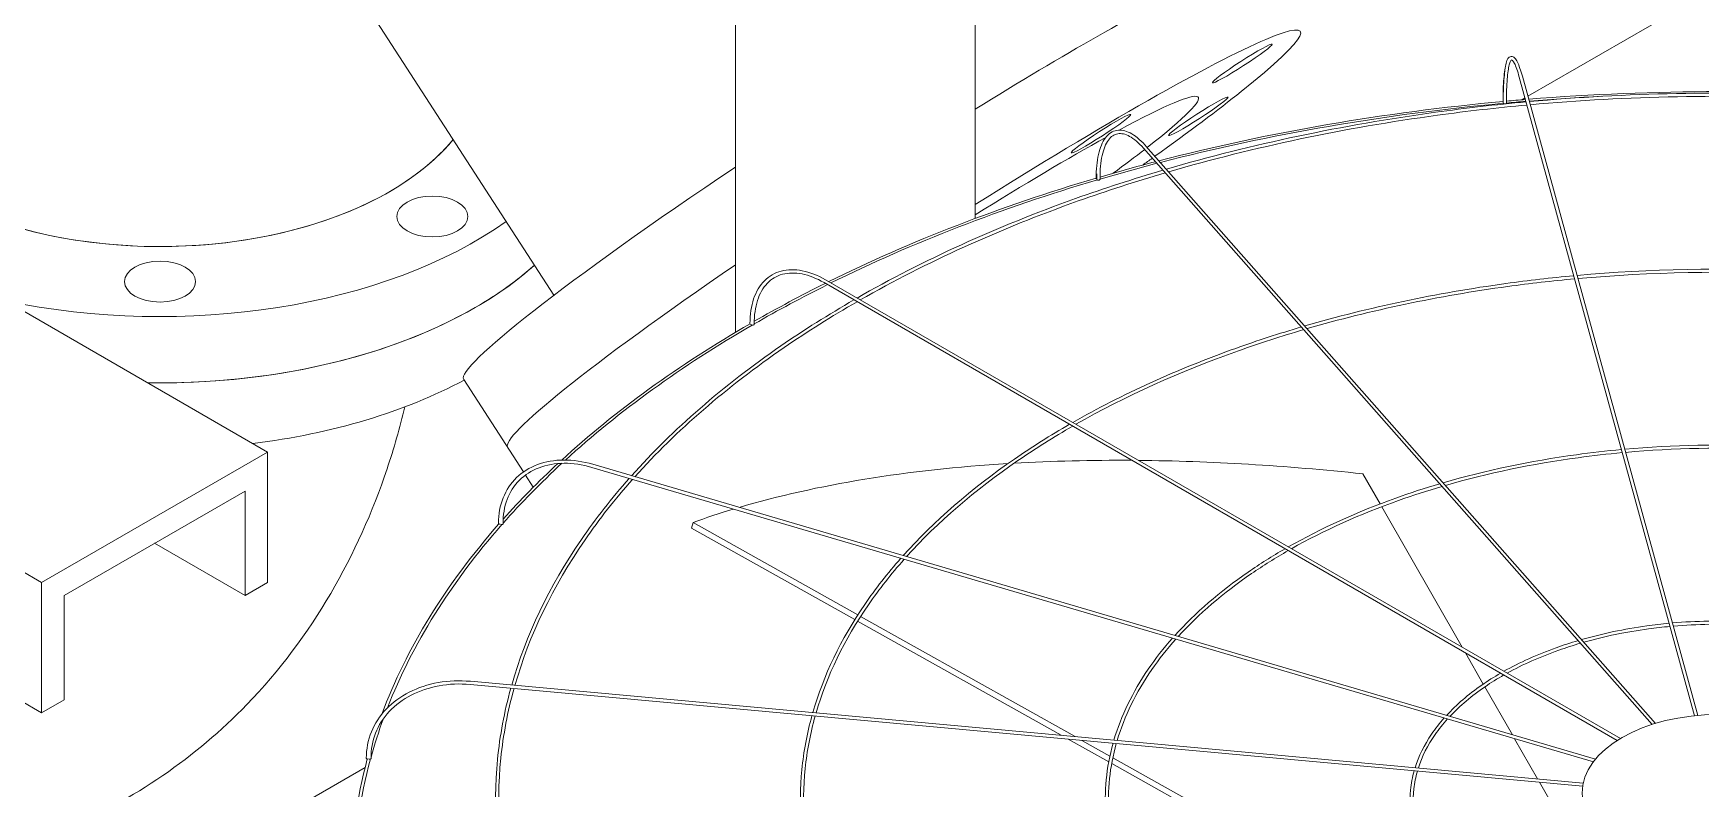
# Model space of a CAD drawing. Header units: millimetres. Extents: x -312439 to 477422, y -331570 to 212570.
# Drawn here: x 357532 to 358810, y 104326 to 104905 of the extents above; entities that cross this region are included whole.
import ezdxf

# ---------------------------------------------------------------- set-up
doc = ezdxf.new("R2010")
doc.units = ezdxf.units.MM

msp = doc.modelspace()

# ---------------------------------------------------------------- linework, layer by layer
at = {"color": 3, "linetype": 'Continuous', "lineweight": 0, "extrusion": (-1.11022e-16, 0.816497, 0.57735)}
for p, q in [((359805.795, 105507.93), (358677.724, 104856.638)), ((358805.473, 104381.701), (358671.118, 104871.459)), ((358807.948, 104381.939), (358673.48, 104872.107)), ((358675.531, 104855.372), (358673.083, 104853.959)), ((358773.072, 104375.041), (358383.122, 104816.898)), ((358384.959, 104818.519), (358775.636, 104375.837)), ((358746.273, 104362.732), (358138.221, 104713.791)), ((358748.638, 104364.195), (358139.446, 104715.912)), ((358727.96, 104346.29), (357960.335, 104572.106)), ((358729.596, 104348.362), (357961.026, 104574.456)), ((358564.419, 104544.11), (358551.208, 104567.171)), ((358627.384, 104434.201), (358565.651, 104541.959)), ((358036.586, 104525.555), (358037.821, 104529.842)), ((358161.819, 104455.363), (358036.586, 104525.555)), ((358037.821, 104529.842), (358164.145, 104459.039)), ((358320.09, 104366.655), (358163.958, 104454.165)), ((358166.286, 104457.839), (358330.706, 104365.684)), ((358643.547, 104405.987), (358629.805, 104429.975)), ((358719.762, 104327.648), (357866.908, 104405.636)), ((358720.219, 104330.066), (357867.131, 104408.075)), ((358665.809, 104367.127), (358644.769, 104403.855)), ((358356.444, 104346.279), (358325.334, 104363.716)), ((358335.95, 104362.745), (358357.337, 104350.758)), ((358685.207, 104333.267), (358667.569, 104364.056)), ((358359.576, 104349.503), (358469.048, 104288.146)), ((357786.466, 104342.07), (357329.706, 104078.36)), ((358461.409, 104287.448), (358358.703, 104345.013)), ((358699.009, 104309.174), (358686.694, 104330.672))]:
    msp.add_line(p, q, dxfattribs=at)
at = {"color": 4, "linetype": 'Continuous', "lineweight": 0, "extrusion": (-1.11022e-16, 0.816497, 0.57735)}
for p, q in [((357931.117, 104704.045), (357604.864, 105208.517)), ((357907.849, 104568.62), (357862.016, 104639.491)), ((357915.413, 104556.925), (357909.396, 104566.228))]:
    msp.add_line(p, q, dxfattribs=at)
at = {"color": 7, "linetype": 'Continuous', "lineweight": 0, "extrusion": (-1.11022e-16, 0.816497, 0.57735)}
for p, q in [((358070.342, 105144.215), (358070.342, 104675.687)), ((358254.053, 105038.149), (358254.053, 104762.963)), ((357267.53, 104840.374), (357711.739, 104583.91)), ((356974.019, 104709.833), (357538.534, 104383.91)), ((357538.534, 104483.91), (357711.739, 104583.91)), ((357711.739, 104583.91), (357711.739, 104483.91)), ((357694.419, 104553.91), (357555.855, 104473.91)), ((357694.419, 104473.91), (357694.419, 104553.91)), ((357486.935, 104513.701), (357538.534, 104483.91)), ((357625.137, 104513.91), (357694.419, 104473.91)), ((357538.534, 104383.91), (357538.534, 104483.91)), ((357555.855, 104473.91), (357555.855, 104393.91)), ((357711.739, 104483.91), (357694.419, 104473.91)), ((357555.855, 104393.91), (357538.534, 104383.91))]:
    msp.add_line(p, q, dxfattribs=at)
at = {"color": 4, "linetype": 'Continuous', "lineweight": 0}
for centre, major_axis, ratio, start_param, end_param in [((358182.646, 104772.943), (286.928, 185.563), 0.07116237, 0.54813578, 1.27356527), ((358216.347, 104720.831), (286.928, 185.563), 0.07116237, 5.6659072, 7.6763371), ((357629.284, 104884.992), (248.623, 0), 0.57735027, 3.14159265, 5.84008023), ((358216.347, 104720.831), (-208.769, -135.015), 0.07116237, 2.47142653, 3.87952317), ((358216.347, 104720.831), (286.928, 185.563), 0.07116237, 5.32395609, 5.6659072), ((357629.284, 104884.992), (-248.623, 0), 0.57735027, 0.78539816, 2.69848758), ((358216.347, 104720.831), (-208.769, -135.015), 0.07116237, 3.94605012, 4.48498378), ((358216.347, 104720.831), (-208.769, -135.015), 0.07116237, 2.28176651, 2.45575103), ((358216.347, 104720.831), (286.928, 185.563), 0.07116237, 5.28346214, 5.31519463), ((358148.944, 104825.054), (286.928, 185.563), 0.07116237, 1.80199779, 3.14159265), ((357629.284, 104884.992), (341.704, 0), 0.57735027, 4.35806215, 5.60107621), ((357629.284, 104834.192), (341.704, 0), 0.57735027, 4.68466003, 5.70919437), ((358182.646, 104772.943), (286.928, 185.563), 0.07116237, 1.92651015, 3.14159265), ((357629.284, 104834.192), (-341.704, 0), 0.57735027, 1.54306738, 2.35619449), ((357629.284, 104783.392), (341.704, 0), 0.57735027, 4.92216007, 5.46269578)]:
    msp.add_ellipse(centre, major_axis=major_axis, ratio=ratio, start_param=start_param, end_param=end_param, dxfattribs=at)
for centre, major_axis, ratio in [((358458.792, 104881.812), (22.831, 14.765), 0.07116237), ((358425.059, 104841.331), (22.831, 14.765), 0.07116237), ((358350.505, 104827.992), (22.831, 14.765), 0.07116237), ((357837.996, 104764.492), (27.189, 0), 0.57735027), ((357629.284, 104714.58), (27.189, 0), 0.57735027)]:
    msp.add_ellipse(centre, major_axis=major_axis, ratio=ratio, dxfattribs=at)
at = {"color": 3, "linetype": 'Continuous', "lineweight": 0}
for centre, major_axis, ratio, start_param, end_param in [((358824.278, 104254.777), (-1048.768, 0), 0.57735027, 4.57359934, 4.85199434), ((358824.278, 104254.777), (-1048.768, 0), 0.57735027, 4.87097639, 5.13416564), ((358824.278, 104254.777), (-1046.319, 0), 0.57735027, 4.87108521, 5.13404975), ((358659.877, 104852.23), (1.225, 0), 0.57735027, 3.14159265, 3.70729107), ((358660.069, 104851.531), (1.225, 0.004), 0.56474576, 3.29698969, 4.86778602), ((358660.069, 104851.531), (1.225, 0.004), 0.56474576, 4.86778602, 6.28318531), ((358824.278, 104254.777), (-1048.768, 0), 0.57735027, 4.85438672, 4.86842813), ((358824.278, 104254.777), (-1046.319, 0), 0.57735027, 4.85435141, 4.86879705), ((358824.278, 104254.777), (-1046.319, 0), 0.57735027, 4.79833842, 4.85195343), ((358824.278, 104254.777), (-1048.768, 0), 0.57735027, 5.13694439, 5.18189128), ((358824.278, 104254.777), (-1048.768, 0), 0.57735027, 5.18510484, 5.42093263), ((358347.992, 104793.723), (1.225, 0), 0.57735027, 3.14159265, 4.134446), ((358824.278, 104254.777), (-1046.319, 0), 0.57735027, 5.13683502, 5.18307763), ((358824.278, 104254.777), (-1046.319, 0), 0.57735027, 5.18527527, 5.42075236), ((358348.548, 104793.093), (1.225, 0.01), 0.56597275, 3.60793822, 5.17873454), ((358348.548, 104793.093), (1.225, 0.01), 0.56597275, 5.17873454, 6.28318531), ((357629.284, 104834.192), (-341.704, 0), 0.57735027, 2.35619449, 2.56760171), ((358824.278, 104254.777), (-1046.319, 0), 0.57735027, 5.42407254, 5.49730565), ((358824.278, 104254.777), (-1048.768, 0), 0.57735027, 5.42424502, 5.49496708), ((358824.278, 104254.777), (-1048.768, 0), 0.57735027, 5.49938311, 5.72060344), ((358824.278, 104254.777), (-1046.319, 0), 0.57735027, 5.49937067, 5.71908805), ((358082.687, 104682.435), (1.225, 0), 0.57735027, 3.14159265, 4.45055499), ((358083.553, 104681.935), (1.225, 0.016), 0.56830663, 3.91933875, 5.49013508), ((358083.553, 104681.935), (1.225, 0.016), 0.56830663, 5.49013508, 6.28318531), ((358825.513, 104088.353), (-971.388, 279.904), 0.41303809, 5.31032739, 5.41762277), ((358825.513, 104088.353), (-971.388, 279.904), 0.41303809, 5.11506512, 5.30461302), ((358824.278, 104254.777), (-1046.319, 0), 0.57735027, 5.72402786, 5.81143896), ((358824.278, 104254.777), (-1048.768, 0), 0.57735027, 5.72583618, 5.80677108), ((358825.513, 104088.353), (-971.388, 279.904), 0.41303809, 5.42335715, 5.70815224), ((358825.513, 104088.353), (-971.388, 279.904), 0.41303809, 5.71506764, 5.76687966), ((358824.278, 104254.777), (-1048.768, 0), 0.57735027, 5.81359811, 6.07011802), ((358824.278, 104254.777), (-1046.319, 0), 0.57735027, 5.81336511, 6.06128621), ((357889.931, 104529.261), (1.225, 0), 0.57735027, 3.14159265, 4.76471425), ((357891.023, 104528.94), (1.225, 0.021), 0.57151893, 4.23145457, 5.8022509), ((357891.023, 104528.94), (1.225, 0.021), 0.57151893, 5.8022509, 6.28318531), ((358824.278, 104254.777), (-1046.319, 0), 0.57735027, 6.07532621, 6.12502314), ((358824.278, 104254.777), (-1048.768, 0), 0.57735027, 6.12772105, 6.43448057), ((358824.278, 104254.777), (-1046.319, 0), 0.57735027, 6.1272654, 6.42392093), ((357788.594, 104349.194), (1.225, 0), 0.57735027, 3.14159265, 5.07887352), ((357789.803, 104349.083), (1.225, 0.023), 0.57529521, 4.54449158, 6.11528791), ((357789.803, 104349.083), (1.225, 0.023), 0.57529521, 6.11528791, 6.28318531)]:
    msp.add_ellipse(centre, major_axis=major_axis, ratio=ratio, start_param=start_param, end_param=end_param, dxfattribs=at)
msp.add_ellipse((358823.845, 104322.313), major_axis=(-104.492, 0), ratio=0.57735027, dxfattribs=at)
for points, knots in [([(358658.653, 104852.23), (358658.653, 104859.044), (358658.859, 104865.11), (358659.67, 104875.183), (358660.268, 104879.18), (358661.875, 104884.867), (358662.777, 104886.928), (358665.917, 104887.389), (358666.91, 104886.799), (358669.115, 104884.457), (358670.345, 104881.839), (358672.263, 104876.314), (358672.872, 104874.323), (358673.48, 104872.107)], [4.71238898, 4.71238898, 4.71238898, 4.71238898, 5.02654825, 5.02654825, 5.34070751, 5.34070751, 5.65486678, 5.65486678, 5.82360284, 5.82360284, 6.1377621, 6.1377621, 6.28318531, 6.28318531, 6.28318531, 6.28318531]), ([(358671.118, 104871.459), (358669.845, 104876.1), (358668.568, 104879.665), (358666.343, 104883.988), (358665.347, 104884.587), (358665.24, 104884.587), (358664.421, 104883.992), (358663.012, 104879.334), (358662.435, 104875.935), (358661.593, 104866.961), (358661.345, 104861.242), (358661.293, 104853.69), (358661.29, 104852.622), (358661.294, 104851.535)], [6.28318531, 6.28318531, 6.28318531, 6.28318531, 6.59845219, 6.59845219, 6.89265788, 6.89265788, 7.20992592, 7.20992592, 7.50402257, 7.50402257, 7.81881569, 7.81881569, 7.86952551, 7.86952551, 7.86952551, 7.86952551]), ([(358660.18, 104876.77), (358660.143, 104876.528), (358660.107, 104876.281), (358659.5, 104871.933), (358659.123, 104866.721), (358658.87, 104857.772), (358658.835, 104854.731), (358658.844, 104851.53)], [1.101311746, 1.101311746, 1.101311746, 1.101311746, 1.120767624, 1.120767624, 1.438035664, 1.438035664, 1.586302602, 1.586302602, 1.586302602, 1.586302602]), ([(358968.856, 104852.589), (358947.611, 104854.51), (358926.251, 104856.01), (358829.551, 104860.853), (358753.485, 104859.341), (358678.834, 104852.589)], [3.771589677, 3.771589677, 3.771589677, 3.771589677, 3.840445898, 3.840445898, 4.082391957, 4.082391957, 4.082391957, 4.082391957]), ([(358968.197, 104850.189), (358947.405, 104852.064), (358926.504, 104853.533), (358830.252, 104858.405), (358754.163, 104856.922), (358679.493, 104850.189)], [3.7720633, 3.7720633, 3.7720633, 3.7720633, 3.839550132, 3.839550132, 4.081918334, 4.081918334, 4.081918334, 4.081918334]), ([(358676.356, 104852.363), (358653.06, 104850.219), (358629.903, 104847.566), (358535.535, 104834.601), (358466.124, 104819.921), (358400.62, 104800.773)], [4.085069591, 4.085069591, 4.085069591, 4.085069591, 4.160608173, 4.160608173, 4.395665913, 4.395665913, 4.395665913, 4.395665913]), ([(358677.015, 104849.963), (358653.983, 104847.85), (358631.089, 104845.239), (358537.103, 104832.397), (358467.807, 104817.798), (358402.41, 104798.744)], [4.084600117, 4.084600117, 4.084600117, 4.084600117, 4.159387709, 4.159387709, 4.39434399, 4.39434399, 4.39434399, 4.39434399]), ([(358346.768, 104793.723), (358346.768, 104800.583), (358347.369, 104806.778), (358349.755, 104817.28), (358351.534, 104821.591), (358356.256, 104827.93), (358359.251, 104829.954), (358365.812, 104831.092), (358369.249, 104830.399), (358376.501, 104826.718), (358380.359, 104823.575), (358384.456, 104819.084), (358384.707, 104818.804), (358384.959, 104818.519)], [4.71238898, 4.71238898, 4.71238898, 4.71238898, 5.02654825, 5.02654825, 5.34070751, 5.34070751, 5.65486678, 5.65486678, 5.94845155, 5.94845155, 6.26261081, 6.26261081, 6.28318531, 6.28318531, 6.28318531, 6.28318531]), ([(358383.122, 104816.898), (358379.466, 104821.041), (358375.835, 104824.103), (358369.103, 104827.79), (358366.04, 104828.416), (358360.675, 104827.476), (358358.287, 104825.9), (358354.179, 104820.306), (358352.514, 104816.288), (358350.305, 104806.276), (358349.746, 104800.314), (358349.77, 104793.488), (358349.771, 104793.296), (358349.773, 104793.103)], [0, 0, 0, 0, 0.31464476, 0.31464476, 0.6289116, 0.6289116, 0.94617964, 0.94617964, 1.26344768, 1.26344768, 1.5772832, 1.5772832, 1.5863402, 1.5863402, 1.5863402, 1.5863402]), ([(358398.025, 104800.012), (358375.208, 104793.291), (358352.868, 104786.029), (358270.477, 104756.616), (358214.161, 104730.972), (358163.584, 104701.976)], [4.398772282, 4.398772282, 4.398772282, 4.398772282, 4.480777933, 4.480777933, 4.708868502, 4.708868502, 4.708868502, 4.708868502]), ([(358399.814, 104797.985), (358377.092, 104791.314), (358354.844, 104784.106), (358272.688, 104754.879), (358216.503, 104729.383), (358166.038, 104700.559)], [4.39745622, 4.39745622, 4.39745622, 4.39745622, 4.479217897, 4.479217897, 4.707006068, 4.707006068, 4.707006068, 4.707006068]), ([(358347.361, 104797.14), (358347.338, 104796.324), (358347.325, 104795.496), (358347.318, 104794.139), (358347.319, 104793.616), (358347.324, 104793.089)], [7.8059806913, 7.8059806913, 7.8059806913, 7.8059806913, 7.8451401512, 7.8451401512, 7.8694167814, 7.8694167814, 7.8694167814, 7.8694167814]), ([(358081.462, 104682.435), (358081.462, 104689.335), (358082.407, 104695.716), (358086.141, 104706.83), (358088.934, 104711.565), (358096.128, 104718.845), (358100.521, 104721.388), (358110.391, 104723.994), (358115.858, 104724.062), (358127.315, 104721.786), (358133.311, 104719.435), (358139.34, 104715.973), (358139.393, 104715.943), (358139.446, 104715.912)], [3.14159265, 3.14159265, 3.14159265, 3.14159265, 3.45575192, 3.45575192, 3.76991118, 3.76991118, 4.08269654, 4.08269654, 4.39544819, 4.39544819, 4.70960746, 4.70960746, 4.71238898, 4.71238898, 4.71238898, 4.71238898]), ([(358138.221, 104713.791), (358132.472, 104717.11), (358126.746, 104719.352), (358115.949, 104721.492), (358110.883, 104721.393), (358101.879, 104718.938), (358097.934, 104716.589), (358091.443, 104709.816), (358088.901, 104705.382), (358085.521, 104694.794), (358084.688, 104688.644), (358084.778, 104681.951)], [1.57079633, 1.57079633, 1.57079633, 1.57079633, 1.88806437, 1.88806437, 2.20533241, 2.20533241, 2.52260045, 2.52260045, 2.83986849, 2.83986849, 3.15713653, 3.15713653, 3.15713653, 3.15713653]), ([(358712.923, 104719.068), (358695.464, 104717.457), (358678.109, 104715.467), (358607.558, 104705.765), (358555.699, 104694.81), (358506.738, 104680.53)], [4.085383912, 4.085383912, 4.085383912, 4.085383912, 4.160809561, 4.160809561, 4.394762921, 4.394762921, 4.394762921, 4.394762921]), ([(358932.289, 104719.294), (358916.44, 104720.722), (358900.507, 104721.837), (358828.192, 104725.453), (358771.271, 104724.328), (358715.401, 104719.294)], [3.772165081, 3.772165081, 3.772165081, 3.772165081, 3.840593344, 3.840593344, 4.081816553, 4.081816553, 4.081816553, 4.081816553]), ([(358931.63, 104716.893), (358916.235, 104718.275), (358900.76, 104719.36), (358828.894, 104723.004), (358771.95, 104721.909), (358716.06, 104716.893)], [3.772797592, 3.772797592, 3.772797592, 3.772797592, 3.839399606, 3.839399606, 4.081184042, 4.081184042, 4.081184042, 4.081184042]), ([(358713.581, 104716.668), (358696.388, 104715.089), (358679.296, 104713.14), (358609.126, 104703.561), (358557.383, 104692.686), (358508.529, 104678.5)], [4.084758769, 4.084758769, 4.084758769, 4.084758769, 4.159183124, 4.159183124, 4.392998475, 4.392998475, 4.392998475, 4.392998475]), ([(358161.13, 104700.565), (358141.595, 104689.282), (358122.924, 104677.5), (358060.839, 104634.667), (358022.362, 104601.222), (357990.691, 104565.729)], [4.712563603, 4.712563603, 4.712563603, 4.712563603, 4.800982872, 4.800982872, 5.022068239, 5.022068239, 5.022068239, 5.022068239]), ([(358163.58, 104699.15), (358144.09, 104687.935), (358125.459, 104676.223), (358063.418, 104633.591), (358024.951, 104600.285), (357993.293, 104564.964)], [4.710711416, 4.710711416, 4.710711416, 4.710711416, 4.799012884, 4.799012884, 5.020261931, 5.020261931, 5.020261931, 5.020261931]), ([(358504.142, 104679.769), (358486.989, 104674.714), (358470.195, 104669.253), (358408.632, 104647.263), (358366.623, 104628.153), (358328.857, 104606.556)], [4.398901247, 4.398901247, 4.398901247, 4.398901247, 4.481035777, 4.481035777, 4.70761983, 4.70761983, 4.70761983, 4.70761983]), ([(358505.931, 104677.742), (358488.874, 104672.737), (358472.172, 104667.33), (358410.844, 104645.525), (358368.967, 104626.563), (358331.314, 104605.137)], [4.397147207, 4.397147207, 4.397147207, 4.397147207, 4.478956818, 4.478956818, 4.705132161, 4.705132161, 4.705132161, 4.705132161]), ([(358326.401, 104605.145), (358311.678, 104596.642), (358297.607, 104587.76), (358251.248, 104555.755), (358222.581, 104530.872), (358198.931, 104504.47)], [4.712541759, 4.712541759, 4.712541759, 4.712541759, 4.801308866, 4.801308866, 5.020482203, 5.020482203, 5.020482203, 5.020482203]), ([(358328.852, 104603.73), (358314.173, 104595.294), (358300.143, 104586.483), (358253.828, 104554.678), (358225.173, 104529.936), (358201.536, 104503.704)], [4.710072273, 4.710072273, 4.710072273, 4.710072273, 4.798683598, 4.798683598, 5.018063384, 5.018063384, 5.018063384, 5.018063384]), ([(358895.734, 104586.043), (358885.278, 104586.978), (358874.767, 104587.709), (358826.83, 104590.098), (358789.049, 104589.361), (358751.956, 104586.043)], [3.773286698, 3.773286698, 3.773286698, 3.773286698, 3.840886477, 3.840886477, 4.080694936, 4.080694936, 4.080694936, 4.080694936]), ([(357888.707, 104529.261), (357888.707, 104536.19), (357889.904, 104542.789), (357894.606, 104554.666), (357898.111, 104559.94), (357907.073, 104568.608), (357912.527, 104571.998), (357924.81, 104576.563), (357931.637, 104577.739), (357945.99, 104577.79), (357953.514, 104576.666), (357961.026, 104574.456)], [4.71238898, 4.71238898, 4.71238898, 4.71238898, 5.02654825, 5.02654825, 5.34070751, 5.34070751, 5.65486678, 5.65486678, 5.96902604, 5.96902604, 6.28318531, 6.28318531, 6.28318531, 6.28318531]), ([(358749.478, 104585.817), (358737.86, 104584.741), (358726.312, 104583.413), (358679.569, 104576.974), (358645.251, 104569.739), (358612.824, 104560.322)], [4.086037534, 4.086037534, 4.086037534, 4.086037534, 4.161210359, 4.161210359, 4.393038284, 4.393038284, 4.393038284, 4.393038284]), ([(358750.136, 104583.418), (358738.784, 104582.373), (358727.499, 104581.087), (358681.138, 104574.769), (358646.936, 104567.614), (358614.617, 104558.291)], [4.08510236, 4.08510236, 4.08510236, 4.08510236, 4.158773218, 4.158773218, 4.390386282, 4.390386282, 4.390386282, 4.390386282]), ([(358895.076, 104583.642), (358885.073, 104584.531), (358875.02, 104585.233), (358827.532, 104587.649), (358789.728, 104586.941), (358752.615, 104583.642)], [3.774238416, 3.774238416, 3.774238416, 3.774238416, 3.839097695, 3.839097695, 4.079743218, 4.079743218, 4.079743218, 4.079743218]), ([(357960.335, 104572.106), (357953.072, 104574.243), (357945.823, 104575.31), (357932.086, 104575.218), (357925.601, 104574.059), (357914.033, 104569.659), (357908.951, 104566.42), (357900.654, 104558.188), (357897.438, 104553.194), (357893.177, 104541.902), (357892.135, 104535.605), (357892.247, 104528.961)], [0, 0, 0, 0, 0.31726804, 0.31726804, 0.63453608, 0.63453608, 0.95180412, 0.95180412, 1.26907216, 1.26907216, 1.5863402, 1.5863402, 1.5863402, 1.5863402]), ([(357988.894, 104563.705), (357975.407, 104548.433), (357963.173, 104532.788), (357927.617, 104480.879), (357909.665, 104443.373), (357898.816, 104405.178)], [5.026267439, 5.026267439, 5.026267439, 5.026267439, 5.121193451, 5.121193451, 5.33524268, 5.33524268, 5.33524268, 5.33524268]), ([(357991.49, 104562.941), (357978.104, 104547.851), (357965.954, 104532.399), (357930.269, 104480.663), (357912.202, 104443.14), (357901.298, 104404.951)], [5.024480731, 5.024480731, 5.024480731, 5.024480731, 5.118801023, 5.118801023, 5.334410373, 5.334410373, 5.334410373, 5.334410373]), ([(358610.228, 104559.562), (358598.75, 104556.177), (358587.513, 104552.519), (358546.772, 104537.95), (358519.056, 104525.367), (358494.091, 104511.158)], [4.399235311, 4.399235311, 4.399235311, 4.399235311, 4.481549286, 4.481549286, 4.705249353, 4.705249353, 4.705249353, 4.705249353]), ([(358612.017, 104557.535), (358600.634, 104554.2), (358589.489, 104550.596), (358548.985, 104536.212), (358521.402, 104523.775), (358496.552, 104509.737)], [4.396606667, 4.396606667, 4.396606667, 4.396606667, 4.478434088, 4.478434088, 4.701505316, 4.701505316, 4.701505316, 4.701505316]), ([(358197.131, 104502.447), (358186.935, 104490.908), (358177.692, 104479.084), (358151.162, 104440.308), (358137.787, 104412.448), (358129.63, 104384.071)], [5.026073872, 5.026073872, 5.026073872, 5.026073872, 5.121589201, 5.121589201, 5.333322518, 5.333322518, 5.333322518, 5.333322518]), ([(358199.727, 104501.683), (358189.633, 104490.326), (358180.474, 104478.695), (358153.816, 104440.093), (358140.326, 104412.216), (358132.114, 104383.844)], [5.023689806, 5.023689806, 5.023689806, 5.023689806, 5.118400985, 5.118400985, 5.332193335, 5.332193335, 5.332193335, 5.332193335]), ([(358491.633, 104509.748), (358481.735, 104504.031), (358472.278, 104498.057), (358441.641, 104476.878), (358422.775, 104460.545), (358407.141, 104443.22)], [4.712617693, 4.712617693, 4.712617693, 4.712617693, 4.801958432, 4.801958432, 5.017472679, 5.017472679, 5.017472679, 5.017472679]), ([(358494.085, 104508.333), (358484.231, 104502.683), (358474.814, 104496.78), (358444.223, 104475.801), (358425.371, 104459.608), (358409.751, 104442.453)], [4.708914423, 4.708914423, 4.708914423, 4.708914423, 4.798024648, 4.798024648, 5.013814843, 5.013814843, 5.013814843, 5.013814843]), ([(358786.033, 104452.566), (358780.257, 104452.025), (358774.516, 104451.359), (358751.582, 104448.183), (358734.804, 104444.668), (358718.912, 104440.112)], [4.08798608, 4.08798608, 4.08798608, 4.08798608, 4.162397179, 4.162397179, 4.387898946, 4.387898946, 4.387898946, 4.387898946]), ([(358786.691, 104450.168), (358781.181, 104449.657), (358775.703, 104449.033), (358753.152, 104445.977), (358736.491, 104442.541), (358720.708, 104438.076)], [4.086130867, 4.086130867, 4.086130867, 4.086130867, 4.157537531, 4.157537531, 4.382563309, 4.382563309, 4.382563309, 4.382563309]), ([(358859.179, 104452.791), (358854.116, 104453.234), (358849.029, 104453.581), (358825.469, 104454.744), (358806.827, 104454.393), (358788.511, 104452.791)], [3.776630452, 3.776630452, 3.776630452, 3.776630452, 3.841752063, 3.841752063, 4.077351182, 4.077351182, 4.077351182, 4.077351182]), ([(358858.52, 104450.39), (358853.911, 104450.787), (358849.282, 104451.106), (358826.171, 104452.294), (358807.506, 104451.973), (358789.17, 104450.39)], [3.778551419, 3.778551419, 3.778551419, 3.778551419, 3.838185012, 3.838185012, 4.075430215, 4.075430215, 4.075430215, 4.075430215]), ([(358405.335, 104441.198), (358398.444, 104433.404), (358392.202, 104425.414), (358374.697, 104399.769), (358365.895, 104381.539), (358360.435, 104362.966)], [5.025838542, 5.025838542, 5.025838542, 5.025838542, 5.122377625, 5.122377625, 5.329668134, 5.329668134, 5.329668134, 5.329668134]), ([(358407.932, 104440.434), (358401.142, 104432.822), (358394.984, 104425.025), (358377.354, 104399.554), (358368.439, 104381.307), (358362.922, 104362.738)], [5.022258505, 5.022258505, 5.022258505, 5.022258505, 5.117600339, 5.117600339, 5.327918781, 5.327918781, 5.327918781, 5.327918781]), ([(358716.313, 104439.355), (358710.511, 104437.64), (358704.831, 104435.785), (358684.912, 104428.638), (358671.489, 104422.579), (358659.332, 104415.756)], [4.400230759, 4.400230759, 4.400230759, 4.400230759, 4.483072665, 4.483072665, 4.698193224, 4.698193224, 4.698193224, 4.698193224]), ([(358718.102, 104437.328), (358712.396, 104435.662), (358706.808, 104433.862), (358687.129, 104426.898), (358673.843, 104420.984), (358661.803, 104414.329)], [4.394987895, 4.394987895, 4.394987895, 4.394987895, 4.476861237, 4.476861237, 4.690631098, 4.690631098, 4.690631098, 4.690631098]), ([(358656.865, 104414.352), (358651.793, 104411.421), (358646.95, 104408.355), (358632.031, 104398.001), (358622.97, 104390.216), (358615.362, 104381.967)], [4.712843699, 4.712843699, 4.712843699, 4.712843699, 4.803888031, 4.803888031, 5.008535494, 5.008535494, 5.008535494, 5.008535494]), ([(358659.319, 104412.935), (358654.289, 104410.072), (358649.487, 104407.077), (358634.622, 104396.924), (358625.579, 104389.278), (358617.989, 104381.194)], [4.705442937, 4.705442937, 4.705442937, 4.705442937, 4.796044704, 4.796044704, 5.001045495, 5.001045495, 5.001045495, 5.001045495]), ([(357787.369, 104349.194), (357787.369, 104356.138), (357788.7, 104362.968), (357793.896, 104375.711), (357797.758, 104381.621), (357807.615, 104391.935), (357813.607, 104396.339), (357827.125, 104403.221), (357834.648, 104405.701), (357850.494, 104408.508), (357858.814, 104408.835), (357867.131, 104408.075)], [4.71238898, 4.71238898, 4.71238898, 4.71238898, 5.02654825, 5.02654825, 5.34070751, 5.34070751, 5.65486678, 5.65486678, 5.96902604, 5.96902604, 6.28318531, 6.28318531, 6.28318531, 6.28318531]), ([(357866.908, 104405.636), (357858.847, 104406.373), (357850.791, 104406.043), (357835.498, 104403.29), (357828.264, 104400.868), (357815.341, 104394.186), (357809.654, 104389.928), (357800.379, 104380.014), (357796.793, 104374.359), (357792.055, 104362.208), (357790.904, 104355.713), (357791.028, 104349.106)], [0, 0, 0, 0, 0.31726804, 0.31726804, 0.63453608, 0.63453608, 0.95180412, 0.95180412, 1.26907216, 1.26907216, 1.5863402, 1.5863402, 1.5863402, 1.5863402]), ([(357898.144, 104402.779), (357893.147, 104384.678), (357889.739, 104366.427), (357884.255, 104310.647), (357887.332, 104272.946), (357897.098, 104235.845)], [5.339721085, 5.339721085, 5.339721085, 5.339721085, 5.441089183, 5.441089183, 5.648615479, 5.648615479, 5.648615479, 5.648615479]), ([(357900.623, 104402.553), (357895.706, 104384.831), (357892.324, 104366.971), (357886.645, 104311.353), (357889.691, 104273.418), (357899.572, 104236.071)], [5.338921526, 5.338921526, 5.338921526, 5.338921526, 5.438899176, 5.438899176, 5.64936187, 5.64936187, 5.64936187, 5.64936187]), ([(358128.953, 104381.673), (358125.159, 104367.967), (358122.577, 104354.146), (358118.506, 104312.471), (358120.745, 104284.492), (358127.889, 104256.949)], [5.339283406, 5.339283406, 5.339283406, 5.339283406, 5.441448905, 5.441448905, 5.646435094, 5.646435094, 5.646435094, 5.646435094]), ([(358131.432, 104381.447), (358127.718, 104368.121), (358125.163, 104354.691), (358120.897, 104313.177), (358123.106, 104284.963), (358130.361, 104257.175)], [5.33821232, 5.33821232, 5.33821232, 5.33821232, 5.438530423, 5.438530423, 5.647409525, 5.647409525, 5.647409525, 5.647409525]), ([(358613.539, 104379.95), (358609.953, 104375.9), (358606.713, 104371.744), (358598.229, 104359.229), (358594.007, 104350.627), (358591.259, 104341.858)], [5.025139852, 5.025139852, 5.025139852, 5.025139852, 5.124718569, 5.124718569, 5.318852702, 5.318852702, 5.318852702, 5.318852702]), ([(358616.14, 104379.185), (358612.654, 104375.317), (358609.496, 104371.354), (358600.896, 104359.016), (358596.563, 104350.397), (358593.756, 104341.63)], [5.01795641, 5.01795641, 5.01795641, 5.01795641, 5.115193837, 5.115193837, 5.315025269, 5.315025269, 5.315025269, 5.315025269]), ([(358359.75, 104360.569), (358357.165, 104351.273), (358355.413, 104341.897), (358352.754, 104314.326), (358354.162, 104296.054), (358358.697, 104278.055)], [5.33857876, 5.33857876, 5.33857876, 5.33857876, 5.442163387, 5.442163387, 5.64226325, 5.64226325, 5.64226325, 5.64226325]), ([(358362.23, 104360.342), (358359.725, 104351.427), (358358, 104342.441), (358355.148, 104315.032), (358356.524, 104296.524), (358361.167, 104278.281)], [5.336959594, 5.336959594, 5.336959594, 5.336959594, 5.437790201, 5.437790201, 5.643665153, 5.643665153, 5.643665153, 5.643665153]), ([(358590.547, 104339.464), (358589.171, 104334.58), (358588.25, 104329.649), (358587, 104316.182), (358587.584, 104307.616), (358589.53, 104299.163)], [5.336493801, 5.336493801, 5.336493801, 5.336493801, 5.444267704, 5.444267704, 5.629920419, 5.629920419, 5.629920419, 5.629920419]), ([(358593.029, 104339.237), (358591.733, 104334.732), (358590.838, 104330.193), (358589.402, 104316.887), (358589.953, 104308.085), (358591.992, 104299.388)], [5.333180829, 5.333180829, 5.333180829, 5.333180829, 5.43554784, 5.43554784, 5.632366847, 5.632366847, 5.632366847, 5.632366847])]:
    msp.add_open_spline(points, degree=3, knots=knots, dxfattribs=at)
at = {"color": 5, "linetype": 'Continuous', "lineweight": 0}
msp.add_open_spline([(357816.999, 104618.545), (357813.109, 104602.492), (357808.552, 104586.588), (357781.191, 104505.15), (357745.991, 104442.203), (357656.893, 104349.958), (357609.034, 104316.928), (357506.745, 104274.22), (357453.156, 104263.639), (357376.704, 104261.548), (357353.04, 104262.714), (357329.706, 104265.458)], degree=3, knots=[0.240737096, 0.240737096, 0.240737096, 0.240737096, 0.314159265, 0.314159265, 0.621394775, 0.621394775, 0.859617086, 0.859617086, 1.088375116, 1.088375116, 1.191871407, 1.191871407, 1.191871407, 1.191871407], dxfattribs=at)

doc.saveas('drawing.dxf')
